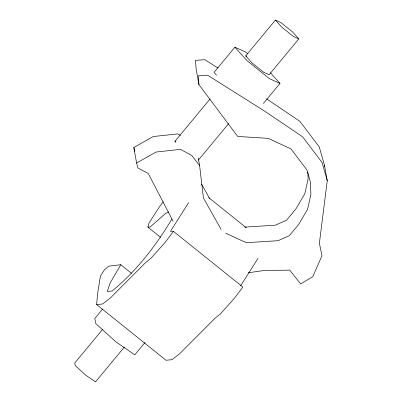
<?xml version="1.0" encoding="UTF-8"?>
<svg xmlns="http://www.w3.org/2000/svg" width="402" height="402" viewBox="0 0 402 402"><rect width="100%" height="100%" fill="white"/><g stroke="black" fill="none" stroke-linecap="round" stroke-linejoin="round"><path stroke-width="0.6" d="M188.593 202.673L170.468 231.346L173.473 231.366L242.863 287.068L234.592 298.053L220.286 313.982L214.804 318.49L179.523 353.911L171.966 359.695L166.011 360.257L96.621 304.555L97.596 293.736L100.394 276.154L104.259 270.054L108.51 266.209L120.806 264.707L131.56 273.34M324.319 166.528L324.464 165.282L319.253 146.901L299.847 121.324L266.637 98.892M324.464 165.282L327.253 180.779L319.379 243.24L321.972 255.712L312.781 276.687L300.686 283.897L289.721 270.139L264.436 270.445L248.33 272.767M160.599 237.311L147.896 227.115L148.936 223.18L159.534 206.739L163.237 201.789M120.806 264.707L110.324 282.611L107.259 291.45L112.178 290.988C136.358 271.154 155.835 245.788 171.89 219.075M240.642 285.762L257.978 258.38M173.473 231.366L165.202 242.346L150.901 258.275L145.418 262.782L110.138 298.209L102.58 303.992L96.621 304.555M247.783 53.818L245.386 51.893L234.899 47.205L214.04 72.38L216.537 75.154M175.78 142.278L174.94 141.353L210.14 98.867M245.738 55.903L275.4 20.1L280.847 22.537L292.555 31.934L298.817 38.899L269.154 74.702L263.707 72.27L251.999 62.868L245.738 55.903L246.823 56.391M198.362 160.152L228.718 123.509M263.36 103.475L279.993 83.405L270.425 72.767M102.676 308.957L94.807 318.454L95.711 323.489L115.691 341.685L134.765 354.84L144.996 342.494M102.43 329.59L74.747 363.006L75.219 365.619L85.591 375.066L95.495 381.9L124.369 347.052M173.076 221.236L148.237 173.493L137.901 167.941L136.595 163.016L133.811 147.524L153.217 136.549L177.779 133.886L180.468 135.353M136.595 163.016L156.006 152.046L180.568 149.383L191.844 155.544L199.613 165.589L203.432 197.99L221.155 229.512M168.775 211.96L165.513 213.482L150.177 226.984L147.896 227.115M244.758 227.11L275.214 225.21L286.49 220.256L296.038 208.733L304.852 193.608L308.128 178.865L307.816 171.966M298.817 38.899L293.37 36.466L281.661 27.065L275.4 20.1M279.993 83.405L269.501 78.712L246.954 60.612L234.899 47.205M174.94 141.353L176.031 141.841M225.798 233.255L246.305 242.682L278.003 240.703L289.279 235.753L298.827 224.226L307.641 209.105L310.917 194.362L310.349 181.815L307.007 170.041L290.988 148.921L268.24 138.348L237.682 136.449L198.935 84.591L196.146 69.094L195.457 60.375L204.814 59.702L218.045 68.044M208.759 197.648L246.386 227.854M201.563 184.126L209.814 198.799M327.253 180.779L322.037 162.398L302.636 136.821L264.757 111.228L207.603 75.194L198.246 75.867L198.935 84.591M133.811 147.524L134.821 151.348M198.221 157.84L199.613 165.589"/></g></svg>
